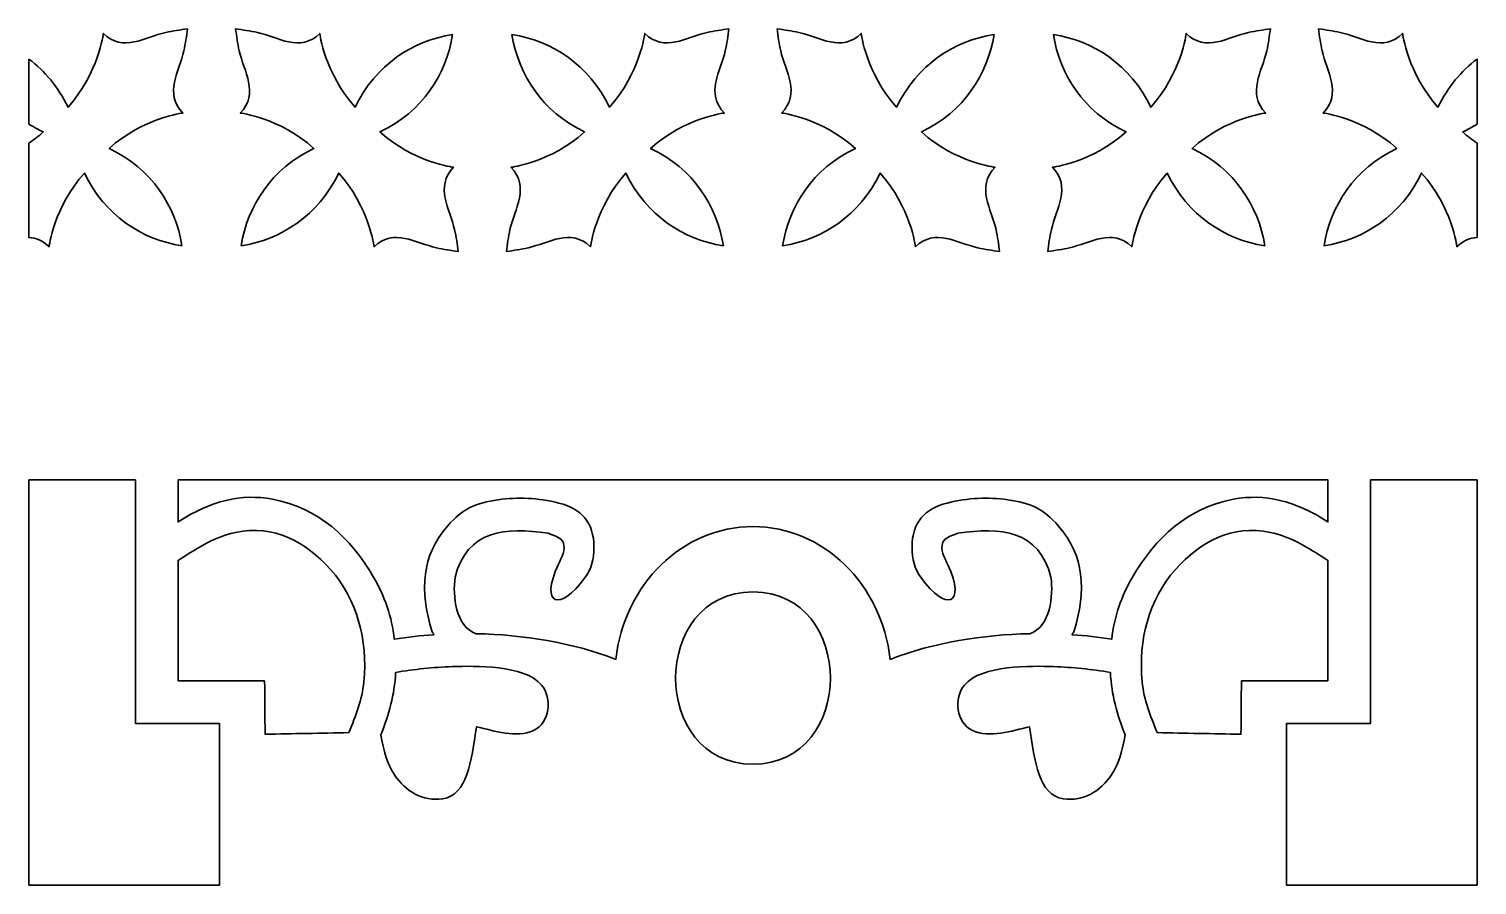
# Model space of a CAD drawing. Header units: centimetres. Extents: x 22.7 to 26.4, y -8.6 to 8.4.
# Drawn here: x 22.663 to 26.427, y -8.581 to -6.354 of the extents above; entities that cross this region are included whole.
import ezdxf

# ---------------------------------------------------------------- set-up
doc = ezdxf.new("R2010")
doc.units = ezdxf.units.CM
doc.header["$MEASUREMENT"] = 0
doc.layers.add('layer 1', color=7, linetype='Continuous')

msp = doc.modelspace()

# ---------------------------------------------------------------- linework, layer by layer
at = {"layer": 'layer 1', "color": 250, "lineweight": 30}
for points, knots in [([(22.6634, -6.43273), (22.6634, -6.48912), (22.6634, -6.54548), (22.6634, -6.60185), (22.6634, -6.60185), (22.67508, -6.60926), (22.68743, -6.61615), (22.70047, -6.62246), (22.70047, -6.62246), (22.68828, -6.63334), (22.67582, -6.64297), (22.6634, -6.65147), (22.6634, -6.65147), (22.6634, -6.73326), (22.6634, -6.81505), (22.6634, -6.89683), (22.6634, -6.89683), (22.68135, -6.89785), (22.69892, -6.90449), (22.71556, -6.92114), (22.71556, -6.92114), (22.71556, -6.92114), (22.72806, -6.81833), (22.80744, -6.72942), (22.80744, -6.72942), (22.86102, -6.84029), (22.95638, -6.90164), (23.06099, -6.91854), (23.06099, -6.91854), (23.0441, -6.81392), (22.98275, -6.71856), (22.87187, -6.66498), (22.87187, -6.66498), (22.96079, -6.58561), (23.06359, -6.57311), (23.06359, -6.57311), (23.06359, -6.57311), (23.01322, -6.52273), (23.05443, -6.46411), (23.06607, -6.41107), (23.06607, -6.41107), (23.07011, -6.39262), (23.07318, -6.37266), (23.07544, -6.35446), (23.07544, -6.35446), (23.05724, -6.35673), (23.03728, -6.35977), (23.01882, -6.36382), (23.01882, -6.36382), (22.96579, -6.37547), (22.90716, -6.41668), (22.85678, -6.3663), (22.85678, -6.3663), (22.85678, -6.3663), (22.84429, -6.46911), (22.76492, -6.55801), (22.76492, -6.55801), (22.73939, -6.50519), (22.70437, -6.46362), (22.6634, -6.43273)], [0, 0, 0, 0, 0.0625, 0.0625, 0.0625, 0.0625, 0.125, 0.125, 0.125, 0.125, 0.1875, 0.1875, 0.1875, 0.1875, 0.25, 0.25, 0.25, 0.25, 0.3125, 0.3125, 0.3125, 0.3125, 0.375, 0.375, 0.375, 0.375, 0.4375, 0.4375, 0.4375, 0.4375, 0.5, 0.5, 0.5, 0.5, 0.5625, 0.5625, 0.5625, 0.5625, 0.625, 0.625, 0.625, 0.625, 0.6875, 0.6875, 0.6875, 0.6875, 0.75, 0.75, 0.75, 0.75, 0.8125, 0.8125, 0.8125, 0.8125, 0.875, 0.875, 0.875, 0.875, 1, 1, 1, 1]), ([(23.76461, -6.3689), (23.74772, -6.47352), (23.68637, -6.56887), (23.57549, -6.62246), (23.57549, -6.62246), (23.6644, -6.70183), (23.76722, -6.71433), (23.76722, -6.71433), (23.76722, -6.71433), (23.71683, -6.7647), (23.75805, -6.82333), (23.76968, -6.87637), (23.76968, -6.87637), (23.77374, -6.89482), (23.77678, -6.91478), (23.77905, -6.93299), (23.77905, -6.93299), (23.76085, -6.93071), (23.7409, -6.92766), (23.72245, -6.92361), (23.72245, -6.92361), (23.6694, -6.91197), (23.61078, -6.87076), (23.56041, -6.92114), (23.56041, -6.92114), (23.56041, -6.92114), (23.54791, -6.81833), (23.46854, -6.72942), (23.46854, -6.72942), (23.41494, -6.84029), (23.31959, -6.90164), (23.21497, -6.91854), (23.21497, -6.91854), (23.23187, -6.81392), (23.29322, -6.71856), (23.40409, -6.66498), (23.40409, -6.66498), (23.31518, -6.58561), (23.21238, -6.57311), (23.21238, -6.57311), (23.21238, -6.57311), (23.26275, -6.52273), (23.22154, -6.46411), (23.2099, -6.41107), (23.2099, -6.41107), (23.20586, -6.39262), (23.20279, -6.37266), (23.20053, -6.35446), (23.20053, -6.35446), (23.21873, -6.35673), (23.23869, -6.35977), (23.25715, -6.36382), (23.25715, -6.36382), (23.31018, -6.37547), (23.36881, -6.41668), (23.41918, -6.3663), (23.41918, -6.3663), (23.41918, -6.3663), (23.43169, -6.46911), (23.51105, -6.55801), (23.51105, -6.55801), (23.56464, -6.44714), (23.66, -6.3858), (23.76461, -6.3689)], [0, 0, 0, 0, 0.0588235, 0.0588235, 0.0588235, 0.0588235, 0.1176471, 0.1176471, 0.1176471, 0.1176471, 0.1764706, 0.1764706, 0.1764706, 0.1764706, 0.2352941, 0.2352941, 0.2352941, 0.2352941, 0.2941176, 0.2941176, 0.2941176, 0.2941176, 0.3529412, 0.3529412, 0.3529412, 0.3529412, 0.4117647, 0.4117647, 0.4117647, 0.4117647, 0.4705882, 0.4705882, 0.4705882, 0.4705882, 0.5294118, 0.5294118, 0.5294118, 0.5294118, 0.5882353, 0.5882353, 0.5882353, 0.5882353, 0.6470588, 0.6470588, 0.6470588, 0.6470588, 0.7058824, 0.7058824, 0.7058824, 0.7058824, 0.7647059, 0.7647059, 0.7647059, 0.7647059, 0.8235294, 0.8235294, 0.8235294, 0.8235294, 0.8823529, 0.8823529, 0.8823529, 0.8823529, 1, 1, 1, 1]), ([(23.9186, -6.3689), (23.93549, -6.47352), (23.99684, -6.56887), (24.10771, -6.62246), (24.10771, -6.62246), (24.0188, -6.70183), (23.91599, -6.71433), (23.91599, -6.71433), (23.91599, -6.71433), (23.96636, -6.7647), (23.92516, -6.82333), (23.91352, -6.87637), (23.91352, -6.87637), (23.90947, -6.89482), (23.90642, -6.91478), (23.90416, -6.93299), (23.90416, -6.93299), (23.92235, -6.93071), (23.94231, -6.92766), (23.96076, -6.92361), (23.96076, -6.92361), (24.0138, -6.91197), (24.07243, -6.87076), (24.1228, -6.92114), (24.1228, -6.92114), (24.1228, -6.92114), (24.1353, -6.81833), (24.21468, -6.72942), (24.21468, -6.72942), (24.26825, -6.84029), (24.36362, -6.90164), (24.46823, -6.91854), (24.46823, -6.91854), (24.45134, -6.81392), (24.38999, -6.71856), (24.27911, -6.66498), (24.27911, -6.66498), (24.36803, -6.58561), (24.47083, -6.57311), (24.47083, -6.57311), (24.47083, -6.57311), (24.42045, -6.52273), (24.46167, -6.46411), (24.4733, -6.41107), (24.4733, -6.41107), (24.47735, -6.39262), (24.48042, -6.37266), (24.48267, -6.35446), (24.48267, -6.35446), (24.46446, -6.35673), (24.44452, -6.35977), (24.42606, -6.36382), (24.42606, -6.36382), (24.37302, -6.37547), (24.31439, -6.41668), (24.26402, -6.3663), (24.26402, -6.3663), (24.26402, -6.3663), (24.25152, -6.46911), (24.17216, -6.55801), (24.17216, -6.55801), (24.11857, -6.44714), (24.02321, -6.3858), (23.9186, -6.3689)], [0, 0, 0, 0, 0.0588235, 0.0588235, 0.0588235, 0.0588235, 0.1176471, 0.1176471, 0.1176471, 0.1176471, 0.1764706, 0.1764706, 0.1764706, 0.1764706, 0.2352941, 0.2352941, 0.2352941, 0.2352941, 0.2941176, 0.2941176, 0.2941176, 0.2941176, 0.3529412, 0.3529412, 0.3529412, 0.3529412, 0.4117647, 0.4117647, 0.4117647, 0.4117647, 0.4705882, 0.4705882, 0.4705882, 0.4705882, 0.5294118, 0.5294118, 0.5294118, 0.5294118, 0.5882353, 0.5882353, 0.5882353, 0.5882353, 0.6470588, 0.6470588, 0.6470588, 0.6470588, 0.7058824, 0.7058824, 0.7058824, 0.7058824, 0.7647059, 0.7647059, 0.7647059, 0.7647059, 0.8235294, 0.8235294, 0.8235294, 0.8235294, 0.8823529, 0.8823529, 0.8823529, 0.8823529, 1, 1, 1, 1]), ([(25.17185, -6.3689), (25.15495, -6.47352), (25.09361, -6.56887), (24.98274, -6.62246), (24.98274, -6.62246), (25.07164, -6.70183), (25.17446, -6.71433), (25.17446, -6.71433), (25.17446, -6.71433), (25.12407, -6.7647), (25.16529, -6.82333), (25.17693, -6.87637), (25.17693, -6.87637), (25.18098, -6.89482), (25.18402, -6.91478), (25.18629, -6.93299), (25.18629, -6.93299), (25.16808, -6.93071), (25.14814, -6.92766), (25.12967, -6.92361), (25.12967, -6.92361), (25.07664, -6.91197), (25.01802, -6.87076), (24.96764, -6.92114), (24.96764, -6.92114), (24.96764, -6.92114), (24.95514, -6.81833), (24.87577, -6.72942), (24.87577, -6.72942), (24.82219, -6.84029), (24.72683, -6.90164), (24.62221, -6.91854), (24.62221, -6.91854), (24.6391, -6.81392), (24.70046, -6.71856), (24.81132, -6.66498), (24.81132, -6.66498), (24.72242, -6.58561), (24.61961, -6.57311), (24.61961, -6.57311), (24.61961, -6.57311), (24.66999, -6.52273), (24.62878, -6.46411), (24.61714, -6.41107), (24.61714, -6.41107), (24.61308, -6.39262), (24.61003, -6.37266), (24.60776, -6.35446), (24.60776, -6.35446), (24.62597, -6.35673), (24.64592, -6.35977), (24.66438, -6.36382), (24.66438, -6.36382), (24.71742, -6.37547), (24.77604, -6.41668), (24.82643, -6.3663), (24.82643, -6.3663), (24.82643, -6.3663), (24.83891, -6.46911), (24.91829, -6.55801), (24.91829, -6.55801), (24.97187, -6.44714), (25.06723, -6.3858), (25.17185, -6.3689)], [0, 0, 0, 0, 0.0588235, 0.0588235, 0.0588235, 0.0588235, 0.1176471, 0.1176471, 0.1176471, 0.1176471, 0.1764706, 0.1764706, 0.1764706, 0.1764706, 0.2352941, 0.2352941, 0.2352941, 0.2352941, 0.2941176, 0.2941176, 0.2941176, 0.2941176, 0.3529412, 0.3529412, 0.3529412, 0.3529412, 0.4117647, 0.4117647, 0.4117647, 0.4117647, 0.4705882, 0.4705882, 0.4705882, 0.4705882, 0.5294118, 0.5294118, 0.5294118, 0.5294118, 0.5882353, 0.5882353, 0.5882353, 0.5882353, 0.6470588, 0.6470588, 0.6470588, 0.6470588, 0.7058824, 0.7058824, 0.7058824, 0.7058824, 0.7647059, 0.7647059, 0.7647059, 0.7647059, 0.8235294, 0.8235294, 0.8235294, 0.8235294, 0.8823529, 0.8823529, 0.8823529, 0.8823529, 1, 1, 1, 1]), ([(25.32583, -6.3689), (25.34272, -6.47352), (25.40408, -6.56887), (25.51494, -6.62246), (25.51494, -6.62246), (25.42604, -6.70183), (25.32323, -6.71433), (25.32323, -6.71433), (25.32323, -6.71433), (25.3736, -6.7647), (25.3324, -6.82333), (25.32076, -6.87637), (25.32076, -6.87637), (25.31671, -6.89482), (25.31366, -6.91478), (25.31139, -6.93299), (25.31139, -6.93299), (25.3296, -6.93071), (25.34954, -6.92766), (25.368, -6.92361), (25.368, -6.92361), (25.42104, -6.91197), (25.47965, -6.87076), (25.53004, -6.92114), (25.53004, -6.92114), (25.53004, -6.92114), (25.54254, -6.81833), (25.6219, -6.72942), (25.6219, -6.72942), (25.67549, -6.84029), (25.77086, -6.90164), (25.87546, -6.91854), (25.87546, -6.91854), (25.85858, -6.81392), (25.79722, -6.71856), (25.68635, -6.66498), (25.68635, -6.66498), (25.77526, -6.58561), (25.87806, -6.57311), (25.87806, -6.57311), (25.87806, -6.57311), (25.82769, -6.52273), (25.86889, -6.46411), (25.88054, -6.41107), (25.88054, -6.41107), (25.88459, -6.39262), (25.88764, -6.37266), (25.88992, -6.35446), (25.88992, -6.35446), (25.87171, -6.35673), (25.85175, -6.35977), (25.8333, -6.36382), (25.8333, -6.36382), (25.78026, -6.37547), (25.72163, -6.41668), (25.67126, -6.3663), (25.67126, -6.3663), (25.67126, -6.3663), (25.65876, -6.46911), (25.57939, -6.55801), (25.57939, -6.55801), (25.52581, -6.44714), (25.43045, -6.3858), (25.32583, -6.3689)], [0, 0, 0, 0, 0.0588235, 0.0588235, 0.0588235, 0.0588235, 0.1176471, 0.1176471, 0.1176471, 0.1176471, 0.1764706, 0.1764706, 0.1764706, 0.1764706, 0.2352941, 0.2352941, 0.2352941, 0.2352941, 0.2941176, 0.2941176, 0.2941176, 0.2941176, 0.3529412, 0.3529412, 0.3529412, 0.3529412, 0.4117647, 0.4117647, 0.4117647, 0.4117647, 0.4705882, 0.4705882, 0.4705882, 0.4705882, 0.5294118, 0.5294118, 0.5294118, 0.5294118, 0.5882353, 0.5882353, 0.5882353, 0.5882353, 0.6470588, 0.6470588, 0.6470588, 0.6470588, 0.7058824, 0.7058824, 0.7058824, 0.7058824, 0.7647059, 0.7647059, 0.7647059, 0.7647059, 0.8235294, 0.8235294, 0.8235294, 0.8235294, 0.8823529, 0.8823529, 0.8823529, 0.8823529, 1, 1, 1, 1]), ([(26.42704, -6.89683), (26.42704, -6.81505), (26.42704, -6.73326), (26.42704, -6.65148), (26.42704, -6.65148), (26.41462, -6.64297), (26.40217, -6.63335), (26.38998, -6.62246), (26.38998, -6.62246), (26.40302, -6.61615), (26.41536, -6.60926), (26.42704, -6.60185), (26.42704, -6.60185), (26.42704, -6.54548), (26.42704, -6.48911), (26.42704, -6.43273), (26.42704, -6.43273), (26.38606, -6.46362), (26.35105, -6.50519), (26.32553, -6.55801), (26.32553, -6.55801), (26.24616, -6.46911), (26.23365, -6.3663), (26.23365, -6.3663), (26.23365, -6.3663), (26.18328, -6.41668), (26.12466, -6.37547), (26.07161, -6.36382), (26.07161, -6.36382), (26.05316, -6.35977), (26.03321, -6.35673), (26.015, -6.35446), (26.015, -6.35446), (26.01727, -6.37266), (26.02032, -6.39262), (26.02438, -6.41107), (26.02438, -6.41107), (26.03601, -6.46411), (26.07723, -6.52273), (26.02684, -6.57311), (26.02684, -6.57311), (26.02684, -6.57311), (26.12966, -6.58561), (26.21856, -6.66498), (26.21856, -6.66498), (26.1077, -6.71856), (26.04634, -6.81392), (26.02945, -6.91854), (26.02945, -6.91854), (26.13405, -6.90164), (26.22942, -6.84029), (26.28301, -6.72942), (26.28301, -6.72942), (26.36238, -6.81833), (26.37488, -6.92114), (26.37488, -6.92114), (26.37488, -6.92114), (26.39153, -6.90449), (26.40908, -6.89785), (26.42704, -6.89683)], [0, 0, 0, 0, 0.0625, 0.0625, 0.0625, 0.0625, 0.125, 0.125, 0.125, 0.125, 0.1875, 0.1875, 0.1875, 0.1875, 0.25, 0.25, 0.25, 0.25, 0.3125, 0.3125, 0.3125, 0.3125, 0.375, 0.375, 0.375, 0.375, 0.4375, 0.4375, 0.4375, 0.4375, 0.5, 0.5, 0.5, 0.5, 0.5625, 0.5625, 0.5625, 0.5625, 0.625, 0.625, 0.625, 0.625, 0.6875, 0.6875, 0.6875, 0.6875, 0.75, 0.75, 0.75, 0.75, 0.8125, 0.8125, 0.8125, 0.8125, 0.875, 0.875, 0.875, 0.875, 1, 1, 1, 1]), ([(22.94065, -7.52749), (22.84824, -7.52749), (22.75584, -7.52749), (22.66344, -7.52749), (22.66344, -7.52749), (22.66344, -7.87867), (22.66344, -8.22987), (22.66344, -8.58107), (22.66344, -8.58107), (22.82858, -8.58107), (22.99373, -8.58107), (23.15887, -8.58107), (23.15887, -8.58107), (23.15887, -8.44111), (23.15887, -8.30114), (23.15887, -8.16118), (23.15887, -8.16118), (23.08114, -8.16118), (23.01853, -8.16118), (22.94065, -8.16118), (22.94065, -8.16118), (22.94065, -7.94995), (22.94065, -7.73871), (22.94065, -7.52749)], [0, 0, 0, 0, 0.1428571, 0.1428571, 0.1428571, 0.1428571, 0.2857143, 0.2857143, 0.2857143, 0.2857143, 0.4285714, 0.4285714, 0.4285714, 0.4285714, 0.5714286, 0.5714286, 0.5714286, 0.5714286, 0.7142857, 0.7142857, 0.7142857, 0.7142857, 1, 1, 1, 1]), ([(24.54524, -7.52749), (24.04717, -7.52749), (23.5491, -7.52749), (23.05103, -7.52749), (23.05103, -7.52749), (23.05103, -7.56387), (23.05103, -7.60025), (23.05103, -7.63663), (23.05103, -7.63663), (23.1362, -7.58109), (23.21645, -7.5626), (23.2963, -7.57751), (23.2963, -7.57751), (23.41557, -7.59977), (23.49983, -7.67785), (23.55889, -7.77995), (23.55889, -7.77995), (23.58745, -7.82932), (23.60717, -7.88343), (23.61268, -7.9419), (23.61268, -7.9419), (23.64686, -7.9362), (23.68148, -7.93216), (23.71606, -7.92988), (23.71606, -7.92988), (23.7145, -7.92733), (23.71296, -7.92479), (23.7114, -7.92224), (23.7114, -7.92224), (23.678, -7.81399), (23.68472, -7.72374), (23.75092, -7.6476), (23.75092, -7.6476), (23.79088, -7.60166), (23.82355, -7.58779), (23.88306, -7.57913), (23.88306, -7.57913), (23.93456, -7.57165), (23.98576, -7.57384), (24.04097, -7.58744), (24.04097, -7.58744), (24.09889, -7.60172), (24.13219, -7.63897), (24.13171, -7.70159), (24.13171, -7.70159), (24.13146, -7.73496), (24.12645, -7.75617), (24.10735, -7.78296), (24.10735, -7.78296), (24.04555, -7.86973), (23.989, -7.85504), (24.03957, -7.74656), (24.03957, -7.74656), (24.04783, -7.72881), (24.05934, -7.70994), (24.05145, -7.68938), (24.05145, -7.68938), (24.0473, -7.67857), (24.03588, -7.67411), (24.01297, -7.66629), (24.01297, -7.66629), (23.90183, -7.64968), (23.80196, -7.65676), (23.77084, -7.7807), (23.77084, -7.7807), (23.76466, -7.82889), (23.77143, -7.90866), (23.82602, -7.92726), (23.82602, -7.92726), (23.9482, -7.93019), (24.07482, -7.94953), (24.18867, -7.99418), (24.18867, -7.99418), (24.21055, -7.79955), (24.36182, -7.64874), (24.54524, -7.64874), (24.54524, -7.64874), (24.72866, -7.64874), (24.87992, -7.79955), (24.90182, -7.99418), (24.90182, -7.99418), (25.01566, -7.94953), (25.14228, -7.93019), (25.26447, -7.92726), (25.26447, -7.92726), (25.31906, -7.90866), (25.32581, -7.82889), (25.31963, -7.7807), (25.31963, -7.7807), (25.28853, -7.65676), (25.18865, -7.64968), (25.07752, -7.66629), (25.07752, -7.66629), (25.05461, -7.67411), (25.04318, -7.67857), (25.03903, -7.68938), (25.03903, -7.68938), (25.03113, -7.70994), (25.04264, -7.72881), (25.05091, -7.74656), (25.05091, -7.74656), (25.10147, -7.85504), (25.04493, -7.86973), (24.98312, -7.78296), (24.98312, -7.78296), (24.96404, -7.75617), (24.95903, -7.73496), (24.95877, -7.70159), (24.95877, -7.70159), (24.95828, -7.63897), (24.99159, -7.60172), (25.04951, -7.58744), (25.04951, -7.58744), (25.10472, -7.57384), (25.15591, -7.57165), (25.20742, -7.57913), (25.20742, -7.57913), (25.26694, -7.58779), (25.2996, -7.60166), (25.33955, -7.6476), (25.33955, -7.6476), (25.40576, -7.72374), (25.41249, -7.81399), (25.37908, -7.92224), (25.37908, -7.92224), (25.37753, -7.92479), (25.37597, -7.92733), (25.37443, -7.92988), (25.37443, -7.92988), (25.409, -7.93216), (25.44362, -7.9362), (25.4778, -7.9419), (25.4778, -7.9419), (25.48331, -7.88343), (25.50303, -7.82932), (25.53159, -7.77995), (25.53159, -7.77995), (25.59065, -7.67785), (25.67491, -7.59977), (25.79417, -7.57751), (25.79417, -7.57751), (25.87404, -7.5626), (25.95428, -7.58109), (26.03945, -7.63663), (26.03945, -7.63663), (26.03945, -7.60025), (26.03945, -7.56387), (26.03945, -7.52749), (26.03945, -7.52749), (25.54138, -7.52749), (25.04332, -7.52749), (24.54524, -7.52749)], [0, 0, 0, 0, 0.025641, 0.025641, 0.025641, 0.025641, 0.0512821, 0.0512821, 0.0512821, 0.0512821, 0.0769231, 0.0769231, 0.0769231, 0.0769231, 0.1025641, 0.1025641, 0.1025641, 0.1025641, 0.1282051, 0.1282051, 0.1282051, 0.1282051, 0.1538462, 0.1538462, 0.1538462, 0.1538462, 0.1794872, 0.1794872, 0.1794872, 0.1794872, 0.2051282, 0.2051282, 0.2051282, 0.2051282, 0.2307692, 0.2307692, 0.2307692, 0.2307692, 0.2564103, 0.2564103, 0.2564103, 0.2564103, 0.2820513, 0.2820513, 0.2820513, 0.2820513, 0.3076923, 0.3076923, 0.3076923, 0.3076923, 0.3333333, 0.3333333, 0.3333333, 0.3333333, 0.3589744, 0.3589744, 0.3589744, 0.3589744, 0.3846154, 0.3846154, 0.3846154, 0.3846154, 0.4102564, 0.4102564, 0.4102564, 0.4102564, 0.4358974, 0.4358974, 0.4358974, 0.4358974, 0.4615385, 0.4615385, 0.4615385, 0.4615385, 0.4871795, 0.4871795, 0.4871795, 0.4871795, 0.5128205, 0.5128205, 0.5128205, 0.5128205, 0.5384615, 0.5384615, 0.5384615, 0.5384615, 0.5641026, 0.5641026, 0.5641026, 0.5641026, 0.5897436, 0.5897436, 0.5897436, 0.5897436, 0.6153846, 0.6153846, 0.6153846, 0.6153846, 0.6410256, 0.6410256, 0.6410256, 0.6410256, 0.6666667, 0.6666667, 0.6666667, 0.6666667, 0.6923077, 0.6923077, 0.6923077, 0.6923077, 0.7179487, 0.7179487, 0.7179487, 0.7179487, 0.7435897, 0.7435897, 0.7435897, 0.7435897, 0.7692308, 0.7692308, 0.7692308, 0.7692308, 0.7948718, 0.7948718, 0.7948718, 0.7948718, 0.8205128, 0.8205128, 0.8205128, 0.8205128, 0.8461538, 0.8461538, 0.8461538, 0.8461538, 0.8717949, 0.8717949, 0.8717949, 0.8717949, 0.8974359, 0.8974359, 0.8974359, 0.8974359, 0.9230769, 0.9230769, 0.9230769, 0.9230769, 0.9487179, 0.9487179, 0.9487179, 0.9487179, 1, 1, 1, 1]), ([(26.14983, -7.52749), (26.24223, -7.52749), (26.33464, -7.52749), (26.42704, -7.52749), (26.42704, -7.52749), (26.42704, -7.87867), (26.42704, -8.22987), (26.42704, -8.58107), (26.42704, -8.58107), (26.26189, -8.58107), (26.09675, -8.58107), (25.9316, -8.58107), (25.9316, -8.58107), (25.9316, -8.44111), (25.9316, -8.30114), (25.9316, -8.16118), (25.9316, -8.16118), (26.00934, -8.16118), (26.07195, -8.16118), (26.14983, -8.16118), (26.14983, -8.16118), (26.14983, -7.94995), (26.14983, -7.73871), (26.14983, -7.52749)], [0, 0, 0, 0, 0.1428571, 0.1428571, 0.1428571, 0.1428571, 0.2857143, 0.2857143, 0.2857143, 0.2857143, 0.4285714, 0.4285714, 0.4285714, 0.4285714, 0.5714286, 0.5714286, 0.5714286, 0.5714286, 0.7142857, 0.7142857, 0.7142857, 0.7142857, 1, 1, 1, 1]), ([(23.27588, -8.04985), (23.20093, -8.04985), (23.12599, -8.04985), (23.05103, -8.04985), (23.05103, -8.04985), (23.05103, -7.94547), (23.05103, -7.84111), (23.05103, -7.73674), (23.05103, -7.73674), (23.10686, -7.70034), (23.15116, -7.67395), (23.20076, -7.66374), (23.20076, -7.66374), (23.29922, -7.64347), (23.38312, -7.68746), (23.44734, -7.76056), (23.44734, -7.76056), (23.51592, -7.83864), (23.54451, -7.94232), (23.53375, -8.05216), (23.53375, -8.05216), (23.52895, -8.10113), (23.51294, -8.13922), (23.49489, -8.18458), (23.49489, -8.18458), (23.42229, -8.18603), (23.34968, -8.18748), (23.27707, -8.18894), (23.27707, -8.18894), (23.27667, -8.14257), (23.27627, -8.09621), (23.27588, -8.04985)], [0, 0, 0, 0, 0.1111111, 0.1111111, 0.1111111, 0.1111111, 0.2222222, 0.2222222, 0.2222222, 0.2222222, 0.3333333, 0.3333333, 0.3333333, 0.3333333, 0.4444444, 0.4444444, 0.4444444, 0.4444444, 0.5555556, 0.5555556, 0.5555556, 0.5555556, 0.6666667, 0.6666667, 0.6666667, 0.6666667, 0.7777778, 0.7777778, 0.7777778, 0.7777778, 1, 1, 1, 1]), ([(25.81461, -8.04985), (25.88956, -8.04985), (25.9645, -8.04985), (26.03945, -8.04985), (26.03945, -8.04985), (26.03945, -7.94547), (26.03945, -7.84111), (26.03945, -7.73674), (26.03945, -7.73674), (25.98362, -7.70034), (25.93932, -7.67395), (25.88971, -7.66374), (25.88971, -7.66374), (25.79125, -7.64347), (25.70735, -7.68746), (25.64313, -7.76056), (25.64313, -7.76056), (25.57456, -7.83864), (25.54597, -7.94232), (25.55674, -8.05216), (25.55674, -8.05216), (25.56153, -8.10113), (25.57754, -8.13922), (25.59559, -8.18458), (25.59559, -8.18458), (25.6682, -8.18603), (25.74081, -8.18748), (25.81342, -8.18894), (25.81342, -8.18894), (25.81382, -8.14257), (25.81421, -8.09621), (25.81461, -8.04985)], [0, 0, 0, 0, 0.1111111, 0.1111111, 0.1111111, 0.1111111, 0.2222222, 0.2222222, 0.2222222, 0.2222222, 0.3333333, 0.3333333, 0.3333333, 0.3333333, 0.4444444, 0.4444444, 0.4444444, 0.4444444, 0.5555556, 0.5555556, 0.5555556, 0.5555556, 0.6666667, 0.6666667, 0.6666667, 0.6666667, 0.7777778, 0.7777778, 0.7777778, 0.7777778, 1, 1, 1, 1]), ([(24.54524, -7.81879), (24.81328, -7.81879), (24.81328, -8.2667), (24.54524, -8.2667), (24.54524, -8.2667), (24.27719, -8.2667), (24.27719, -7.81879), (24.54524, -7.81879)], [0, 0, 0, 0, 0.3333333, 0.3333333, 0.3333333, 0.3333333, 1, 1, 1, 1]), ([(23.97464, -8.17909), (23.9312, -8.19915), (23.87197, -8.1806), (23.82684, -8.16913), (23.82684, -8.16913), (23.81247, -8.26213), (23.8029, -8.34653), (23.73883, -8.35655), (23.73883, -8.35655), (23.6861, -8.3648), (23.64134, -8.33661), (23.61357, -8.29435), (23.61357, -8.29435), (23.59399, -8.26458), (23.58518, -8.2317), (23.57826, -8.19025), (23.57826, -8.19025), (23.59989, -8.13588), (23.6132, -8.08675), (23.61644, -8.02814), (23.61644, -8.02814), (23.66493, -8.0199), (23.71443, -8.01452), (23.76382, -8.01301), (23.76382, -8.01301), (23.82138, -8.01125), (23.95037, -8.00739), (23.99548, -8.06079), (23.99548, -8.06079), (24.02448, -8.0951), (24.01788, -8.15914), (23.97464, -8.17909)], [0, 0, 0, 0, 0.1111111, 0.1111111, 0.1111111, 0.1111111, 0.2222222, 0.2222222, 0.2222222, 0.2222222, 0.3333333, 0.3333333, 0.3333333, 0.3333333, 0.4444444, 0.4444444, 0.4444444, 0.4444444, 0.5555556, 0.5555556, 0.5555556, 0.5555556, 0.6666667, 0.6666667, 0.6666667, 0.6666667, 0.7777778, 0.7777778, 0.7777778, 0.7777778, 1, 1, 1, 1]), ([(25.11583, -8.17909), (25.15928, -8.19915), (25.21851, -8.1806), (25.26364, -8.16913), (25.26364, -8.16913), (25.27801, -8.26213), (25.28759, -8.34653), (25.35164, -8.35655), (25.35164, -8.35655), (25.40439, -8.3648), (25.44914, -8.33661), (25.47692, -8.29435), (25.47692, -8.29435), (25.49649, -8.26458), (25.5053, -8.2317), (25.51222, -8.19025), (25.51222, -8.19025), (25.49059, -8.13588), (25.47728, -8.08675), (25.47404, -8.02814), (25.47404, -8.02814), (25.42555, -8.0199), (25.37605, -8.01452), (25.32666, -8.01301), (25.32666, -8.01301), (25.2691, -8.01125), (25.14012, -8.00739), (25.09501, -8.06079), (25.09501, -8.06079), (25.06601, -8.0951), (25.0726, -8.15914), (25.11583, -8.17909)], [0, 0, 0, 0, 0.1111111, 0.1111111, 0.1111111, 0.1111111, 0.2222222, 0.2222222, 0.2222222, 0.2222222, 0.3333333, 0.3333333, 0.3333333, 0.3333333, 0.4444444, 0.4444444, 0.4444444, 0.4444444, 0.5555556, 0.5555556, 0.5555556, 0.5555556, 0.6666667, 0.6666667, 0.6666667, 0.6666667, 0.7777778, 0.7777778, 0.7777778, 0.7777778, 1, 1, 1, 1])]:
    msp.add_open_spline(points, degree=3, knots=knots, dxfattribs=at)

doc.saveas('drawing.dxf')
